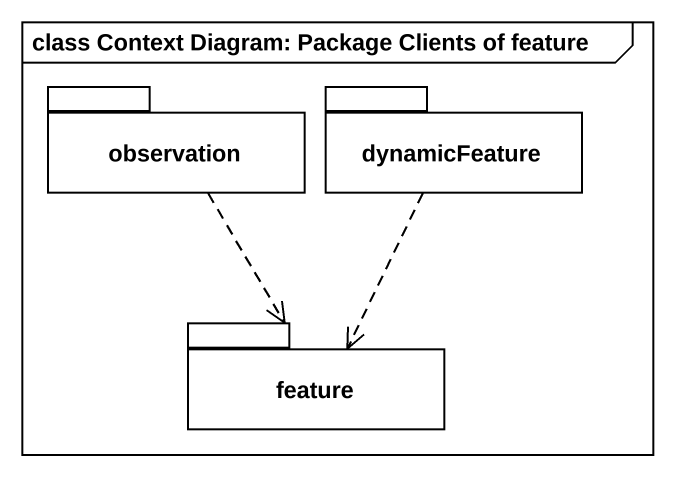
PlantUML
@startuml
mainframe class Context Diagram: Package Clients of feature
package observation {
}
package dynamicFeature {
}
package feature {
}
observation ..> feature
dynamicFeature ..> feature
@enduml
